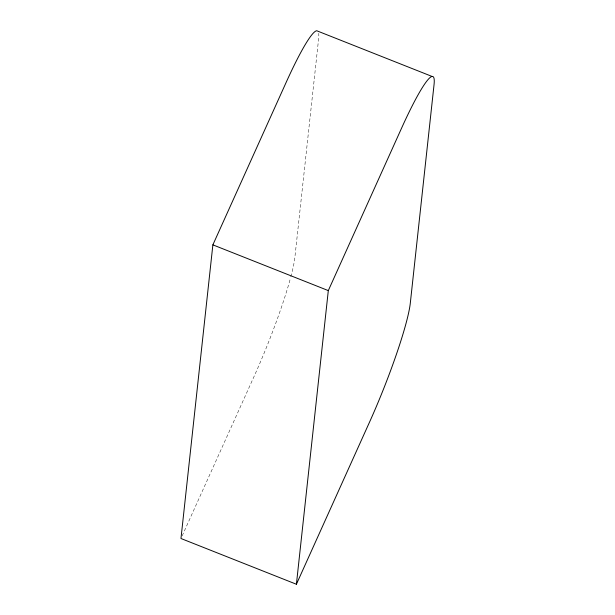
<?xml version="1.0" encoding="UTF-8"?>
<svg xmlns="http://www.w3.org/2000/svg" width="615" height="615" viewBox="0 0 615 615"><rect width="100%" height="100%" fill="white"/><g stroke="black" fill="none" stroke-linecap="round" stroke-linejoin="round"><path stroke-width="0.46" stroke-dasharray="3.08 2.31" d="M182.155 535.888L254.179 376.203A96.132 10.886 -68.4 0 0 290.58 277.757M290.841 276.781A96.132 10.886 -68.4 0 0 294.869 257.408L318.593 39.045A96.132 10.886 -68.4 0 0 318.701 33.348"/><path stroke-width="0.92" d="M432.176 76.491L316.74 30.75A96.132 10.886 -68.4 0 0 286.083 82.548L212.875 244.855L180.971 538.509L296.407 584.25L369.615 421.944A96.132 10.886 -68.4 0 0 410.305 303.149L434.029 84.793A96.132 10.886 -68.4 0 0 401.51 128.297L328.31 290.595L296.407 584.25M212.875 244.855L328.31 290.595"/></g></svg>
